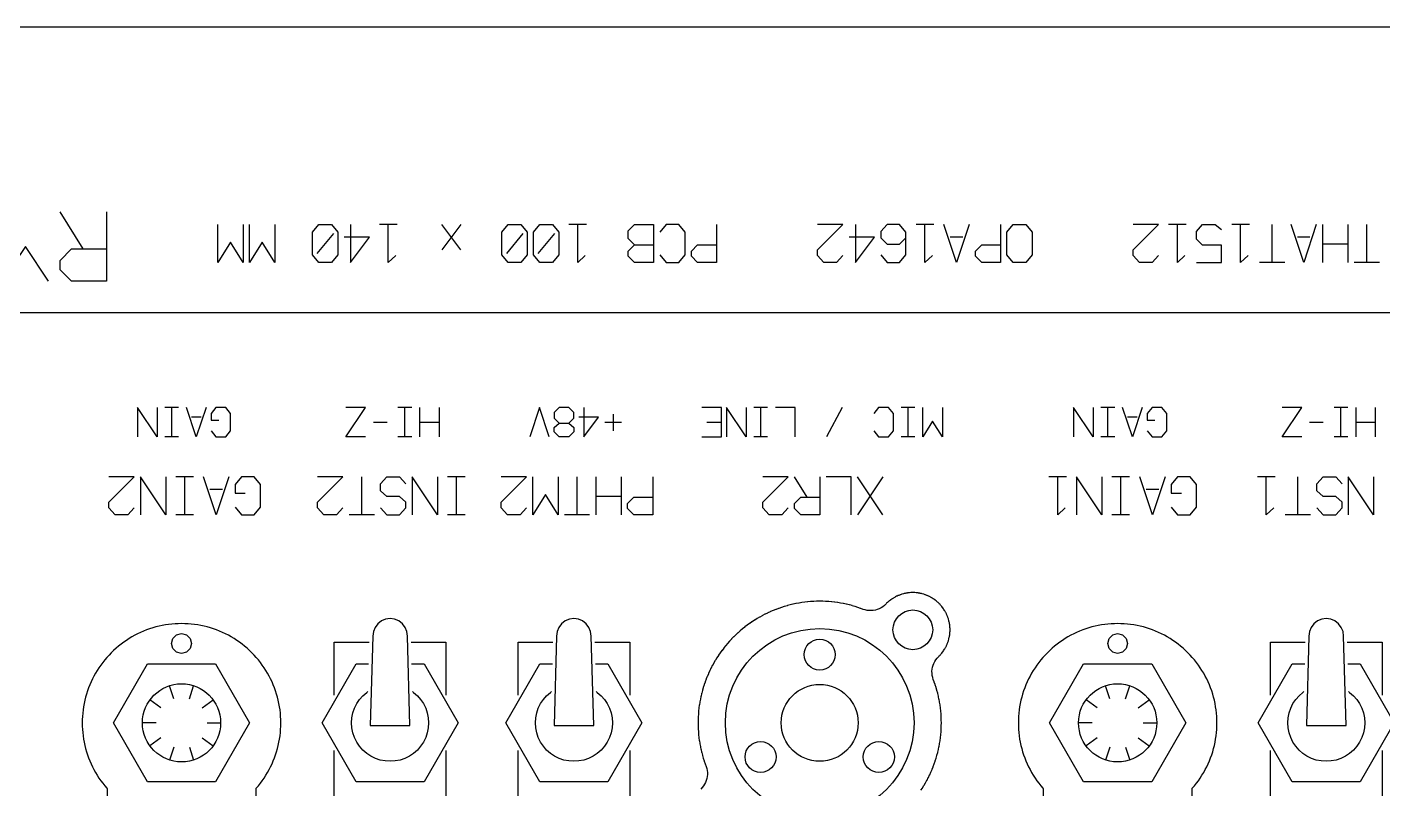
# Model space of a CAD drawing. Header units: millimetres. Extents: x 0 to 150, y 0 to 136.
# Drawn here: x 52.8 to 117.3, y 99.9 to 136.1 of the extents above; entities that cross this region are included whole.
import ezdxf

# ---------------------------------------------------------------- set-up
doc = ezdxf.new("R2010")
doc.units = ezdxf.units.MM
for name, color, linetype in [('PANEL', 4, 'Continuous'), ('PANEL_DETAIL', 4, 'Continuous'), ('PLATE', 9, 'Continuous'), ('RULE', 7, 'Continuous'), ('TEXT', 6, 'Continuous')]:
    doc.layers.add(name, color=color, linetype=linetype)

msp = doc.modelspace()

# ---------------------------------------------------------------- linework, layer by layer
at = {"layer": 'PANEL'}
for points in [[(95.2989, 99.7929), (95.3696, 99.9015), (95.3762, 99.9119), (95.4442, 100.0222), (95.4505, 100.0328), (95.5157, 100.1447), (95.5218, 100.1555), (95.5843, 100.269), (95.5901, 100.2798), (95.6498, 100.3949), (95.6553, 100.4059), (95.7122, 100.5223), (95.7174, 100.5335), (95.7714, 100.6513), (95.7764, 100.6626), (95.8274, 100.7817), (95.8322, 100.793), (95.8803, 100.9134), (95.8847, 100.9249), (95.9299, 101.0463), (95.934, 101.0579), (95.9762, 101.1805), (95.98, 101.1922), (96.0192, 101.3157), (96.0227, 101.3275), (96.0588, 101.452), (96.0621, 101.4638), (96.0952, 101.5891), (96.0981, 101.6011), (96.1281, 101.7272), (96.1308, 101.7392), (96.1576, 101.866), (96.16, 101.878), (96.1837, 102.0054), (96.1859, 102.0176), (96.2064, 102.1455), (96.2082, 102.1577), (96.2257, 102.2861), (96.2272, 102.2983), (96.2415, 102.4271), (96.2427, 102.4394), (96.2538, 102.5685), (96.2547, 102.5808), (96.2627, 102.7101), (96.2633, 102.7224), (96.268, 102.852), (96.2683, 102.8643), (96.2699, 102.9938), (96.2699, 103.0062), (96.2683, 103.1357), (96.268, 103.148), (96.2633, 103.2776), (96.2627, 103.2899), (96.2547, 103.4192), (96.2538, 103.4315), (96.2427, 103.5606), (96.2415, 103.5729), (96.2272, 103.7017), (96.2257, 103.7139), (96.2082, 103.8423), (96.2064, 103.8545), (96.1859, 103.9824), (96.1837, 103.9946), (96.16, 104.122), (96.1576, 104.134), (96.1308, 104.2608), (96.1281, 104.2728), (96.0981, 104.3989), (96.0952, 104.4109), (96.0621, 104.5362), (96.0588, 104.548), (96.0227, 104.6725), (96.0192, 104.6843), (95.98, 104.8078), (95.9762, 104.8195), (95.934, 104.9421), (95.9299, 104.9537), (95.8867, 105.0697), (95.8867, 105.0697), (95.8573, 105.1625), (95.837, 105.2578), (95.826, 105.3545), (95.8244, 105.4519), (95.8323, 105.549), (95.8496, 105.6449), (95.8761, 105.7386), (95.9116, 105.8293), (95.9557, 105.9162), (96.008, 105.9983), (96.0681, 106.075), (96.1353, 106.1455), (96.1557, 106.1649), (96.1731, 106.1823), (96.216, 106.2274), (96.2325, 106.2457), (96.2732, 106.2928), (96.2888, 106.3118), (96.3271, 106.3609), (96.3418, 106.3807), (96.3776, 106.4316), (96.3913, 106.452), (96.4246, 106.5046), (96.4372, 106.5257), (96.4679, 106.5799), (96.4795, 106.6016), (96.5075, 106.6572), (96.518, 106.6795), (96.5433, 106.7364), (96.5527, 106.7591), (96.5751, 106.8172), (96.5834, 106.8404), (96.6029, 106.8995), (96.6101, 106.9231), (96.6267, 106.9831), (96.6327, 107.0069), (96.6463, 107.0677), (96.6511, 107.0918), (96.6617, 107.1532), (96.6653, 107.1775), (96.673, 107.2393), (96.6754, 107.2638), (96.68, 107.3259), (96.6812, 107.3505), (96.6827, 107.4127), (96.6827, 107.4373), (96.6812, 107.4995), (96.68, 107.5241), (96.6754, 107.5862), (96.673, 107.6107), (96.6653, 107.6725), (96.6617, 107.6968), (96.6511, 107.7582), (96.6463, 107.7823), (96.6327, 107.8431), (96.6267, 107.8669), (96.6101, 107.9269), (96.6029, 107.9505), (96.5834, 108.0096), (96.5751, 108.0328), (96.5527, 108.0909), (96.5433, 108.1136), (96.518, 108.1705), (96.5075, 108.1928), (96.4795, 108.2484), (96.4679, 108.2701), (96.4372, 108.3243), (96.4246, 108.3454), (96.3913, 108.398), (96.3776, 108.4184), (96.3418, 108.4693), (96.3271, 108.4891), (96.2888, 108.5382), (96.2732, 108.5572), (96.2325, 108.6043), (96.216, 108.6226), (96.1731, 108.6677), (96.1557, 108.6851), (96.1106, 108.728), (96.0923, 108.7445), (96.0452, 108.7852), (96.0262, 108.8008), (95.9771, 108.8391), (95.9573, 108.8538), (95.9064, 108.8896), (95.886, 108.9033), (95.8334, 108.9366), (95.8123, 108.9492), (95.7581, 108.9799), (95.7364, 108.9915), (95.6808, 109.0195), (95.6585, 109.03), (95.6016, 109.0553), (95.5789, 109.0647), (95.5208, 109.0871), (95.4976, 109.0954), (95.4385, 109.1149), (95.4149, 109.1221), (95.3549, 109.1387), (95.3311, 109.1447), (95.2703, 109.1583), (95.2462, 109.1631), (95.1848, 109.1737), (95.1605, 109.1773), (95.0987, 109.185), (95.0742, 109.1874), (95.0121, 109.192), (94.9875, 109.1932), (94.9253, 109.1947), (94.9007, 109.1947), (94.8385, 109.1932), (94.8139, 109.192), (94.7518, 109.1874), (94.7273, 109.185), (94.6655, 109.1773), (94.6412, 109.1737), (94.5798, 109.1631), (94.5557, 109.1583), (94.4949, 109.1447), (94.4711, 109.1387), (94.4111, 109.1221), (94.3875, 109.1149), (94.3284, 109.0954), (94.3052, 109.0871), (94.2471, 109.0647), (94.2244, 109.0553), (94.1675, 109.03), (94.1452, 109.0195), (94.0896, 108.9915), (94.0679, 108.9799), (94.0137, 108.9492), (93.9926, 108.9366), (93.94, 108.9033), (93.9196, 108.8896), (93.8687, 108.8538), (93.8489, 108.8391), (93.7998, 108.8008), (93.7808, 108.7852), (93.7337, 108.7445), (93.7154, 108.728), (93.6703, 108.6851), (93.6529, 108.6677), (93.6335, 108.6473), (93.563, 108.5801), (93.4863, 108.52), (93.4042, 108.4677), (93.3173, 108.4236), (93.2266, 108.3881), (93.1329, 108.3616), (93.037, 108.3443), (92.9399, 108.3364), (92.8425, 108.338), (92.7458, 108.349), (92.6505, 108.3693), (92.5577, 108.3987), (92.4417, 108.4419), (92.4301, 108.446), (92.3075, 108.4882), (92.2958, 108.492), (92.1723, 108.5312), (92.1605, 108.5347), (92.036, 108.5708), (92.0242, 108.5741), (91.8989, 108.6072), (91.8869, 108.6101), (91.7608, 108.6401), (91.7488, 108.6428), (91.622, 108.6696), (91.61, 108.672), (91.4826, 108.6957), (91.4704, 108.6979), (91.3425, 108.7184), (91.3303, 108.7202), (91.2019, 108.7377), (91.1897, 108.7392), (91.0609, 108.7535), (91.0486, 108.7547), (90.9195, 108.7658), (90.9072, 108.7667), (90.7779, 108.7747), (90.7656, 108.7753), (90.636, 108.78), (90.6237, 108.7803), (90.4942, 108.7819), (90.4818, 108.7819), (90.3523, 108.7803), (90.34, 108.78), (90.2104, 108.7753), (90.1981, 108.7747), (90.0688, 108.7667), (90.0565, 108.7658), (89.9274, 108.7547), (89.9151, 108.7535), (89.7863, 108.7392), (89.7741, 108.7377), (89.6457, 108.7202), (89.6335, 108.7184), (89.5056, 108.6979), (89.4934, 108.6957), (89.366, 108.672), (89.354, 108.6696), (89.2272, 108.6428), (89.2152, 108.6401), (89.0891, 108.6101), (89.0771, 108.6072), (88.9518, 108.5741), (88.94, 108.5708), (88.8155, 108.5347), (88.8037, 108.5312), (88.6802, 108.492), (88.6685, 108.4882), (88.5459, 108.446), (88.5343, 108.4419), (88.4129, 108.3967), (88.4014, 108.3923), (88.281, 108.3442), (88.2697, 108.3394), (88.1506, 108.2884), (88.1393, 108.2834), (88.0215, 108.2294), (88.0103, 108.2242), (87.8939, 108.1673), (87.8829, 108.1618), (87.7678, 108.1021), (87.757, 108.0963), (87.6435, 108.0338), (87.6327, 108.0277), (87.5208, 107.9625), (87.5102, 107.9562), (87.3999, 107.8882), (87.3895, 107.8816), (87.2809, 107.8109), (87.2706, 107.8041), (87.1638, 107.7308), (87.1537, 107.7237), (87.0487, 107.6478), (87.0388, 107.6404), (86.9356, 107.5619), (86.9259, 107.5544), (86.8247, 107.4734), (86.8152, 107.4656), (86.7161, 107.3821), (86.7067, 107.3741), (86.6097, 107.2883), (86.6005, 107.28), (86.5056, 107.1918), (86.4967, 107.1833), (86.4039, 107.0928), (86.3952, 107.0841), (86.3047, 106.9913), (86.2962, 106.9824), (86.208, 106.8875), (86.1997, 106.8783), (86.1139, 106.7813), (86.1059, 106.7719), (86.0224, 106.6728), (86.0146, 106.6633), (85.9336, 106.5621), (85.9261, 106.5524), (85.8476, 106.4492), (85.8402, 106.4393), (85.7643, 106.3343), (85.7572, 106.3242), (85.6839, 106.2174), (85.6771, 106.2071), (85.6064, 106.0985), (85.5998, 106.0881), (85.5318, 105.9778), (85.5255, 105.9672), (85.4603, 105.8553), (85.4542, 105.8445), (85.3917, 105.731), (85.3859, 105.7202), (85.3262, 105.6051), (85.3207, 105.5941), (85.2638, 105.4777), (85.2586, 105.4665), (85.2046, 105.3487), (85.1996, 105.3374), (85.1486, 105.2183), (85.1438, 105.207), (85.0957, 105.0866), (85.0913, 105.0751), (85.0461, 104.9537), (85.042, 104.9421), (84.9998, 104.8195), (84.996, 104.8078), (84.9568, 104.6843), (84.9533, 104.6725), (84.9172, 104.548), (84.9139, 104.5362), (84.8808, 104.4109), (84.8779, 104.3989), (84.8479, 104.2728), (84.8452, 104.2608), (84.8184, 104.134), (84.816, 104.122), (84.7923, 103.9946), (84.7901, 103.9824), (84.7696, 103.8545), (84.7678, 103.8423), (84.7503, 103.7139), (84.7488, 103.7017), (84.7345, 103.5729), (84.7333, 103.5606), (84.7222, 103.4315), (84.7213, 103.4192), (84.7133, 103.2899), (84.7127, 103.2776), (84.708, 103.148), (84.7077, 103.1357), (84.7061, 103.0062), (84.7061, 102.9938), (84.7077, 102.8643), (84.708, 102.852), (84.7127, 102.7224), (84.7133, 102.7101), (84.7213, 102.5808), (84.7222, 102.5685), (84.7333, 102.4394), (84.7345, 102.4271), (84.7488, 102.2983), (84.7503, 102.2861), (84.7678, 102.1577), (84.7696, 102.1455), (84.7901, 102.0176), (84.7923, 102.0054), (84.816, 101.878), (84.8184, 101.866), (84.8452, 101.7392), (84.8479, 101.7272), (84.8779, 101.6011), (84.8808, 101.5891), (84.9139, 101.4638), (84.9172, 101.452), (84.9533, 101.3275), (84.9568, 101.3157), (84.996, 101.1922), (84.9998, 101.1805), (85.042, 101.0579), (85.0461, 101.0463), (85.0893, 100.9303), (85.1187, 100.8375), (85.139, 100.7422), (85.15, 100.6455), (85.1516, 100.5481), (85.1437, 100.451), (85.1264, 100.3551), (85.0999, 100.2614), (85.0644, 100.1707), (85.0203, 100.0838), (84.968, 100.0017), (84.9079, 99.925), (84.8407, 99.8545)], [(63.702, 97.395), (63.702, 99.8783), (63.7107, 99.8879), (63.8106, 100.0057), (63.9066, 100.1266), (63.9986, 100.2507), (64.0865, 100.3777), (64.1702, 100.5075), (64.2496, 100.64), (64.3247, 100.775), (64.3952, 100.9124), (64.4613, 101.052), (64.5227, 101.1937), (64.5795, 101.3374), (64.6315, 101.4828), (64.6788, 101.6299), (64.7212, 101.7784), (64.7587, 101.9282), (64.7913, 102.0792), (64.819, 102.2311), (64.8416, 102.3839), (64.8593, 102.5374), (64.8719, 102.6913), (64.8795, 102.8456), (64.882, 103), (64.8795, 103.1544), (64.8719, 103.3087), (64.8593, 103.4626), (64.8416, 103.6161), (64.819, 103.7689), (64.7913, 103.9208), (64.7587, 104.0718), (64.7212, 104.2216), (64.6788, 104.3701), (64.6315, 104.5172), (64.5795, 104.6626), (64.5227, 104.8063), (64.4613, 104.948), (64.3952, 105.0876), (64.3247, 105.225), (64.2496, 105.36), (64.1702, 105.4925), (64.0865, 105.6223), (63.9986, 105.7493), (63.9066, 105.8734), (63.8106, 105.9943), (63.7107, 106.1121), (63.607, 106.2266), (63.4995, 106.3375), (63.3886, 106.445), (63.2741, 106.5487), (63.1563, 106.6486), (63.0354, 106.7446), (62.9113, 106.8366), (62.7843, 106.9245), (62.6545, 107.0082), (62.522, 107.0876), (62.387, 107.1627), (62.2496, 107.2332), (62.11, 107.2993), (61.9683, 107.3607), (61.8246, 107.4175), (61.6792, 107.4695), (61.5321, 107.5168), (61.3836, 107.5592), (61.2338, 107.5967), (61.0828, 107.6293), (60.9309, 107.657), (60.7781, 107.6796), (60.6246, 107.6973), (60.4707, 107.7099), (60.3164, 107.7175), (60.162, 107.72), (60.0076, 107.7175), (59.8533, 107.7099), (59.6994, 107.6973), (59.5459, 107.6796), (59.3931, 107.657), (59.2412, 107.6293), (59.0902, 107.5967), (58.9404, 107.5592), (58.7919, 107.5168), (58.6448, 107.4695), (58.4994, 107.4175), (58.3557, 107.3607), (58.214, 107.2993), (58.0744, 107.2332), (57.937, 107.1627), (57.802, 107.0876), (57.6695, 107.0082), (57.5397, 106.9245), (57.4127, 106.8366), (57.2886, 106.7446), (57.1677, 106.6486), (57.0499, 106.5487), (56.9354, 106.445), (56.8245, 106.3375), (56.717, 106.2266), (56.6133, 106.1121), (56.5134, 105.9943), (56.4174, 105.8734), (56.3254, 105.7493), (56.2375, 105.6223), (56.1538, 105.4925), (56.0744, 105.36), (55.9993, 105.225), (55.9288, 105.0876), (55.8627, 104.948), (55.8013, 104.8063), (55.7445, 104.6626), (55.6925, 104.5172), (55.6452, 104.3701), (55.6028, 104.2216), (55.5653, 104.0718), (55.5327, 103.9208), (55.505, 103.7689), (55.4824, 103.6161), (55.4647, 103.4626), (55.4521, 103.3087), (55.4445, 103.1544), (55.442, 103), (55.4445, 102.8456), (55.4521, 102.6913), (55.4647, 102.5374), (55.4824, 102.3839), (55.505, 102.2311), (55.5327, 102.0792), (55.5653, 101.9282), (55.6028, 101.7784), (55.6452, 101.6299), (55.6925, 101.4828), (55.7445, 101.3374), (55.8013, 101.1937), (55.8627, 101.052), (55.9288, 100.9124), (55.9993, 100.775), (56.0744, 100.64), (56.1538, 100.5075), (56.2375, 100.3777), (56.3254, 100.2507), (56.4174, 100.1266), (56.5134, 100.0057), (56.6133, 99.8879), (56.622, 99.8783), (56.622, 97.395)], [(108.188, 97.395), (108.188, 99.8783), (108.1967, 99.8879), (108.2966, 100.0057), (108.3926, 100.1266), (108.4846, 100.2507), (108.5725, 100.3777), (108.6562, 100.5075), (108.7356, 100.64), (108.8107, 100.775), (108.8812, 100.9124), (108.9473, 101.052), (109.0087, 101.1937), (109.0655, 101.3374), (109.1175, 101.4828), (109.1648, 101.6299), (109.2072, 101.7784), (109.2447, 101.9282), (109.2773, 102.0792), (109.305, 102.2311), (109.3276, 102.3839), (109.3453, 102.5374), (109.3579, 102.6913), (109.3655, 102.8456), (109.368, 103), (109.3655, 103.1544), (109.3579, 103.3087), (109.3453, 103.4626), (109.3276, 103.6161), (109.305, 103.7689), (109.2773, 103.9208), (109.2447, 104.0718), (109.2072, 104.2216), (109.1648, 104.3701), (109.1175, 104.5172), (109.0655, 104.6626), (109.0087, 104.8063), (108.9473, 104.948), (108.8812, 105.0876), (108.8107, 105.225), (108.7356, 105.36), (108.6562, 105.4925), (108.5725, 105.6223), (108.4846, 105.7493), (108.3926, 105.8734), (108.2966, 105.9943), (108.1967, 106.1121), (108.093, 106.2266), (107.9855, 106.3375), (107.8746, 106.445), (107.7601, 106.5487), (107.6423, 106.6486), (107.5214, 106.7446), (107.3973, 106.8366), (107.2703, 106.9245), (107.1405, 107.0082), (107.008, 107.0876), (106.873, 107.1627), (106.7356, 107.2332), (106.596, 107.2993), (106.4543, 107.3607), (106.3106, 107.4175), (106.1652, 107.4695), (106.0181, 107.5168), (105.8696, 107.5592), (105.7198, 107.5967), (105.5688, 107.6293), (105.4169, 107.657), (105.2641, 107.6796), (105.1106, 107.6973), (104.9567, 107.7099), (104.8024, 107.7175), (104.648, 107.72), (104.4936, 107.7175), (104.3393, 107.7099), (104.1854, 107.6973), (104.0319, 107.6796), (103.8791, 107.657), (103.7272, 107.6293), (103.5762, 107.5967), (103.4264, 107.5592), (103.2779, 107.5168), (103.1308, 107.4695), (102.9854, 107.4175), (102.8417, 107.3607), (102.7, 107.2993), (102.5604, 107.2332), (102.423, 107.1627), (102.288, 107.0876), (102.1555, 107.0082), (102.0257, 106.9245), (101.8987, 106.8366), (101.7746, 106.7446), (101.6537, 106.6486), (101.5359, 106.5487), (101.4214, 106.445), (101.3105, 106.3375), (101.203, 106.2266), (101.0993, 106.1121), (100.9994, 105.9943), (100.9034, 105.8734), (100.8114, 105.7493), (100.7235, 105.6223), (100.6398, 105.4925), (100.5604, 105.36), (100.4853, 105.225), (100.4148, 105.0876), (100.3487, 104.948), (100.2873, 104.8063), (100.2305, 104.6626), (100.1785, 104.5172), (100.1312, 104.3701), (100.0888, 104.2216), (100.0513, 104.0718), (100.0187, 103.9208), (99.991, 103.7689), (99.9684, 103.6161), (99.9507, 103.4626), (99.9381, 103.3087), (99.9305, 103.1544), (99.928, 103), (99.9305, 102.8456), (99.9381, 102.6913), (99.9507, 102.5374), (99.9684, 102.3839), (99.991, 102.2311), (100.0187, 102.0792), (100.0513, 101.9282), (100.0888, 101.7784), (100.1312, 101.6299), (100.1785, 101.4828), (100.2305, 101.3374), (100.2873, 101.1937), (100.3487, 101.052), (100.4148, 100.9124), (100.4853, 100.775), (100.5604, 100.64), (100.6398, 100.5075), (100.7235, 100.3777), (100.8114, 100.2507), (100.9034, 100.1266), (100.9994, 100.0057), (101.0993, 99.8879), (101.108, 99.8783), (101.108, 97.395)], [(67.419, 104.3215), (67.419, 106.835), (69.0797, 106.835)], [(71.0683, 106.835), (72.729, 106.835), (72.729, 104.3215)], [(76.151, 104.3215), (76.151, 106.835), (77.8117, 106.835)], [(79.8003, 106.835), (81.461, 106.835), (81.461, 104.3215)], [(111.905, 104.3215), (111.905, 106.835), (113.5657, 106.835)], [(115.5543, 106.835), (117.215, 106.835), (117.215, 104.3215)], [(66.8408, 103), (68.4574, 105.8), (69.051, 105.8)], [(71.097, 105.8), (71.6906, 105.8), (73.3072, 103), (71.6906, 100.2), (68.4574, 100.2), (66.8408, 103)], [(75.5728, 103), (77.1894, 105.8), (77.783, 105.8)], [(79.829, 105.8), (80.4226, 105.8), (82.0392, 103), (80.4226, 100.2), (77.1894, 100.2), (75.5728, 103)], [(111.3268, 103), (112.9434, 105.8), (113.537, 105.8)], [(115.583, 105.8), (116.1766, 105.8), (117.7932, 103), (116.1766, 100.2), (112.9434, 100.2), (111.3268, 103)], [(72.729, 99.165), (67.419, 99.165), (67.419, 101.6785)], [(72.729, 101.6785), (72.729, 99.165)], [(81.461, 99.165), (76.151, 99.165), (76.151, 101.6785)], [(81.461, 101.6785), (81.461, 99.165)], [(117.215, 99.165), (111.905, 99.165), (111.905, 101.6785)], [(117.215, 101.6785), (117.215, 99.165)]]:
    msp.add_lwpolyline(points, dxfattribs=at)
for points in [[(71.018, 102.882), (70.9, 107.13), (70.9, 107.13), (70.8719, 107.3438), (70.7893, 107.543), (70.6581, 107.7141), (70.487, 107.8453), (70.2878, 107.9279), (70.074, 107.956), (69.8602, 107.9279), (69.661, 107.8453), (69.4899, 107.7141), (69.3587, 107.543), (69.2761, 107.3438), (69.248, 107.13), (69.13, 102.882)], [(79.75, 102.882), (79.632, 107.13), (79.632, 107.13), (79.6039, 107.3438), (79.5213, 107.543), (79.3901, 107.7141), (79.219, 107.8453), (79.0198, 107.9279), (78.806, 107.956), (78.5922, 107.9279), (78.393, 107.8453), (78.2219, 107.7141), (78.0907, 107.543), (78.0081, 107.3438), (77.98, 107.13), (77.862, 102.882)], [(115.504, 102.882), (115.386, 107.13), (115.386, 107.13), (115.3579, 107.3438), (115.2753, 107.543), (115.1441, 107.7141), (114.973, 107.8453), (114.7738, 107.9279), (114.56, 107.956), (114.3462, 107.9279), (114.147, 107.8453), (113.9759, 107.7141), (113.8447, 107.543), (113.7621, 107.3438), (113.734, 107.13), (113.616, 102.882)], [(56.9288, 103), (58.5454, 105.8), (61.7786, 105.8), (63.3952, 103), (61.7786, 100.2), (58.5454, 100.2)], [(101.4148, 103), (103.0314, 105.8), (106.2646, 105.8), (107.8812, 103), (106.2646, 100.2), (103.0314, 100.2)]]:
    msp.add_lwpolyline(points, close=True, dxfattribs=at)
for centre, radius in [((94.913, 107.425), 0.944), ((90.488, 106.245), 0.7375), ((60.162, 103), 1.8585), ((90.488, 103), 1.829), ((104.648, 103), 1.8585), ((87.6777, 101.3775), 0.7375), ((93.2983, 101.3775), 0.7375)]:
    msp.add_circle(centre, radius, dxfattribs=at)
at = {"layer": 'PANEL_DETAIL'}
for points in [[(59.69, 106.776), (59.7532, 107.012), (59.926, 107.1848), (60.162, 107.248), (60.398, 107.1848), (60.5708, 107.012), (60.634, 106.776), (60.5708, 106.54), (60.398, 106.3672), (60.162, 106.304), (59.926, 106.3672), (59.7532, 106.54)], [(104.176, 106.776), (104.2392, 107.012), (104.412, 107.1848), (104.648, 107.248), (104.884, 107.1848), (105.0568, 107.012), (105.12, 106.776), (105.0568, 106.54), (104.884, 106.3672), (104.648, 106.304), (104.412, 106.3672), (104.2392, 106.54)]]:
    msp.add_lwpolyline(points, close=True, dxfattribs=at)
for points in [[(59.7882, 104.1503), (59.5877, 104.7675)], [(60.5358, 104.1503), (60.7363, 104.7675)], [(68.245, 103), (68.2606, 103.2387), (68.3073, 103.4734), (68.3842, 103.6999), (68.49, 103.9145), (68.623, 104.1134), (68.7807, 104.2933), (68.9606, 104.451), (69.0145, 104.4871)], [(71.1335, 104.4871), (71.1874, 104.451), (71.3673, 104.2933), (71.525, 104.1134), (71.658, 103.9145), (71.7638, 103.6999), (71.8407, 103.4734), (71.8874, 103.2387), (71.903, 103), (71.8874, 102.7613), (71.8407, 102.5266), (71.7638, 102.3001), (71.658, 102.0855), (71.525, 101.8866), (71.3673, 101.7067), (71.1874, 101.549), (70.9885, 101.416), (70.7739, 101.3102), (70.5474, 101.2333), (70.3127, 101.1866), (70.074, 101.171), (69.8353, 101.1866), (69.6006, 101.2333), (69.3741, 101.3102), (69.1595, 101.416), (68.9606, 101.549), (68.7807, 101.7067), (68.623, 101.8866), (68.49, 102.0855), (68.3842, 102.3001), (68.3073, 102.5266), (68.2606, 102.7613), (68.245, 103)], [(76.977, 103), (76.9926, 103.2387), (77.0393, 103.4734), (77.1162, 103.6999), (77.222, 103.9145), (77.355, 104.1134), (77.5127, 104.2933), (77.6926, 104.451), (77.7465, 104.4871)], [(79.8655, 104.4871), (79.9194, 104.451), (80.0993, 104.2933), (80.257, 104.1134), (80.39, 103.9145), (80.4958, 103.6999), (80.5727, 103.4734), (80.6194, 103.2387), (80.635, 103), (80.6194, 102.7613), (80.5727, 102.5266), (80.4958, 102.3001), (80.39, 102.0855), (80.257, 101.8866), (80.0993, 101.7067), (79.9194, 101.549), (79.7205, 101.416), (79.5059, 101.3102), (79.2794, 101.2333), (79.0447, 101.1866), (78.806, 101.171), (78.5673, 101.1866), (78.3326, 101.2333), (78.1061, 101.3102), (77.8915, 101.416), (77.6926, 101.549), (77.5127, 101.7067), (77.355, 101.8866), (77.222, 102.0855), (77.1162, 102.3001), (77.0393, 102.5266), (76.9926, 102.7613), (76.977, 103)], [(104.2742, 104.1503), (104.0737, 104.7675)], [(105.0218, 104.1503), (105.2223, 104.7675)], [(112.731, 103), (112.7466, 103.2387), (112.7933, 103.4734), (112.8702, 103.6999), (112.976, 103.9145), (113.109, 104.1134), (113.2667, 104.2933), (113.4466, 104.451), (113.5005, 104.4871)], [(115.6195, 104.4871), (115.6734, 104.451), (115.8533, 104.2933), (116.011, 104.1134), (116.144, 103.9145), (116.2498, 103.6999), (116.3267, 103.4734), (116.3734, 103.2387), (116.389, 103), (116.3734, 102.7613), (116.3267, 102.5266), (116.2498, 102.3001), (116.144, 102.0855), (116.011, 101.8866), (115.8533, 101.7067), (115.6734, 101.549), (115.4745, 101.416), (115.2599, 101.3102), (115.0334, 101.2333), (114.7987, 101.1866), (114.56, 101.171), (114.3213, 101.1866), (114.0866, 101.2333), (113.8601, 101.3102), (113.6455, 101.416), (113.4466, 101.549), (113.2667, 101.7067), (113.109, 101.8866), (112.976, 102.0855), (112.8702, 102.3001), (112.7933, 102.5266), (112.7466, 102.7613), (112.731, 103)], [(59.1835, 103.7109), (58.6584, 104.0924)], [(61.1405, 103.7109), (61.6656, 104.0924)], [(103.6695, 103.7109), (103.1444, 104.0924)], [(105.6265, 103.7109), (106.1516, 104.0924)], [(58.9525, 103), (58.3035, 103)], [(61.3715, 103), (62.0205, 103)], [(103.4385, 103), (102.7895, 103)], [(105.8575, 103), (106.5065, 103)], [(59.1835, 102.2891), (58.6584, 101.9076)], [(59.7882, 101.8497), (59.5877, 101.2325)], [(60.5358, 101.8497), (60.7363, 101.2325)], [(61.1405, 102.2891), (61.6656, 101.9076)], [(103.6695, 102.2891), (103.1444, 101.9076)], [(104.2742, 101.8497), (104.0737, 101.2325)], [(105.0218, 101.8497), (105.2223, 101.2325)], [(105.6265, 102.2891), (106.1516, 101.9076)]]:
    msp.add_lwpolyline(points, dxfattribs=at)
msp.add_circle((90.488, 103), 4.484, dxfattribs=at)
at = {"layer": 'PLATE'}
msp.add_lwpolyline([(0, 131.088), (0, 0), (113.831, 0), (149.588, 35.757), (149.588, 136.088), (5, 136.088), (3.888, 135.962), (2.831, 135.592), (1.883, 134.997), (1.091, 134.205), (0.496, 133.257), (0.126, 132.2)], close=True, dxfattribs=at)
at = {"layer": 'RULE'}
msp.add_lwpolyline([(136.588, 122.5), (18.088, 122.5)], dxfattribs=at)
at = {"layer": 'TEXT'}
for points in [[(56.588, 127.3), (56.588, 124), (54.938, 124), (54.388, 124.55), (54.388, 124.99), (54.938, 125.54), (56.588, 125.54)], [(55.488, 125.54), (54.388, 127.3)], [(63.088, 126.7), (63.088, 124.9), (62.488, 125.86), (61.888, 124.9), (61.888, 126.7)], [(64.588, 126.7), (64.588, 124.9), (63.988, 125.86), (63.388, 124.9), (63.388, 126.7)], [(67.288, 124.9), (66.688, 124.9), (66.388, 125.26), (66.388, 126.34), (66.688, 126.7), (67.288, 126.7), (67.588, 126.34), (67.588, 125.26), (67.288, 124.9)], [(68.188, 126.7), (68.188, 124.9), (69.088, 126.1), (67.888, 126.1)], [(70.408, 126.7), (69.568, 126.7)], [(70.348, 125.23), (69.988, 124.9), (69.988, 126.7)], [(73.438, 125.5), (72.538, 126.7)], [(73.438, 126.7), (72.538, 125.5)], [(76.288, 124.9), (75.688, 124.9), (75.388, 125.26), (75.388, 126.34), (75.688, 126.7), (76.288, 126.7), (76.588, 126.34), (76.588, 125.26), (76.288, 124.9)], [(77.788, 124.9), (77.188, 124.9), (76.888, 125.26), (76.888, 126.34), (77.188, 126.7), (77.788, 126.7), (78.088, 126.34), (78.088, 125.26), (77.788, 124.9)], [(79.408, 126.7), (78.568, 126.7)], [(79.348, 125.23), (78.988, 124.9), (78.988, 126.7)], [(82.588, 126.7), (82.588, 124.9), (81.688, 124.9), (81.388, 125.2), (81.388, 125.44), (81.688, 125.74), (82.588, 125.74)], [(81.688, 125.74), (81.388, 126.04), (81.388, 126.4), (81.688, 126.7), (82.588, 126.7)], [(82.888, 125.26), (83.188, 124.9), (83.788, 124.9), (84.088, 125.26), (84.088, 126.34), (83.788, 126.7), (83.188, 126.7), (82.888, 126.34)], [(85.588, 126.7), (85.588, 124.9), (84.688, 124.9), (84.388, 125.2), (84.388, 125.44), (84.688, 125.74), (85.588, 125.74)], [(91.588, 125.23), (91.288, 124.9), (90.688, 124.9), (90.388, 125.23), (90.388, 125.5), (91.588, 126.7), (90.388, 126.7)], [(92.188, 126.7), (92.188, 124.9), (93.088, 126.1), (91.888, 126.1)], [(93.388, 125.26), (93.688, 124.9), (94.288, 124.9), (94.588, 125.26), (94.588, 126.34), (94.288, 126.7), (93.688, 126.7), (93.388, 126.37), (93.388, 126.07), (93.688, 125.77), (94.288, 125.77), (94.588, 126.07)], [(95.908, 126.7), (95.068, 126.7)], [(95.848, 125.23), (95.488, 124.9), (95.488, 126.7)], [(97.588, 126.7), (96.988, 124.9), (96.388, 126.7)], [(99.088, 126.7), (99.088, 124.9), (98.188, 124.9), (97.888, 125.2), (97.888, 125.44), (98.188, 125.74), (99.088, 125.74)], [(100.288, 124.9), (99.688, 124.9), (99.388, 125.26), (99.388, 126.34), (99.688, 126.7), (100.288, 126.7), (100.588, 126.34), (100.588, 125.26), (100.288, 124.9)], [(106.588, 125.23), (106.288, 124.9), (105.688, 124.9), (105.388, 125.23), (105.388, 125.5), (106.588, 126.7), (105.388, 126.7)], [(107.908, 126.7), (107.068, 126.7)], [(107.848, 125.23), (107.488, 124.9), (107.488, 126.7)], [(108.388, 124.9), (109.588, 124.9), (109.588, 125.71), (108.688, 125.71), (108.388, 126.01), (108.388, 126.37), (108.688, 126.7), (109.288, 126.7), (109.588, 126.46)], [(110.908, 126.7), (110.068, 126.7)], [(110.848, 125.23), (110.488, 124.9), (110.488, 126.7)], [(111.988, 124.9), (111.988, 126.7)], [(114.088, 126.7), (113.488, 124.9), (112.888, 126.7)], [(114.388, 126.7), (114.388, 124.9)], [(115.588, 126.7), (115.588, 124.9)], [(116.488, 124.9), (116.488, 126.7)], [(53.838, 124), (52.738, 125.65), (51.638, 124)], [(67.378, 126.28), (66.598, 125.32)], [(76.378, 126.28), (75.598, 125.32)], [(77.878, 126.28), (77.098, 125.32)], [(97.288, 126.1), (96.688, 126.1)], [(113.788, 126.1), (113.188, 126.1)], [(115.588, 125.77), (114.388, 125.77)], [(112.588, 124.9), (111.388, 124.9)], [(117.088, 124.9), (115.888, 124.9)], [(58.9953, 118), (58.9953, 116.6), (58.062, 118), (58.062, 116.6)], [(60.022, 118), (59.3687, 118)], [(59.6953, 116.6), (59.6953, 118)], [(61.3287, 118), (60.862, 116.6), (60.3953, 118)], [(61.562, 116.88), (61.7953, 116.6), (62.262, 116.6), (62.4953, 116.88), (62.4953, 117.72), (62.262, 118), (61.7953, 118), (61.562, 117.72), (61.562, 117.3933), (61.9353, 117.3933)], [(68.9073, 116.6), (67.974, 116.6), (68.9073, 118), (67.974, 118)], [(71.1007, 118), (70.4473, 118)], [(70.774, 116.6), (70.774, 118)], [(71.474, 118), (71.474, 116.6)], [(72.4073, 118), (72.4073, 116.6)], [(77.6393, 116.6), (77.1727, 118), (76.706, 116.6)], [(78.5727, 117.2533), (78.806, 117.0433), (78.806, 116.8333), (78.5727, 116.6), (78.106, 116.6), (77.8727, 116.8333), (77.8727, 117.0433), (78.106, 117.2533), (78.5727, 117.2533), (78.806, 117.4867), (78.806, 117.7667), (78.5727, 118), (78.106, 118), (77.8727, 117.7667), (77.8727, 117.4867), (78.106, 117.2533)], [(79.2727, 118), (79.2727, 116.6), (79.9727, 117.5333), (79.0393, 117.5333)], [(84.888, 116.6), (85.8213, 116.6), (85.8213, 118), (84.888, 118)], [(86.988, 118), (86.988, 116.6), (86.0547, 118), (86.0547, 116.6)], [(88.0147, 118), (87.3613, 118)], [(87.688, 116.6), (87.688, 118)], [(89.3213, 116.6), (89.3213, 118), (88.388, 118)], [(91.5613, 118), (90.8147, 116.6)], [(93.0547, 116.88), (93.288, 116.6), (93.7547, 116.6), (93.988, 116.88), (93.988, 117.72), (93.7547, 118), (93.288, 118), (93.0547, 117.72)], [(95.0147, 118), (94.3613, 118)], [(94.688, 116.6), (94.688, 118)], [(96.3213, 118), (96.3213, 116.6), (95.8547, 117.3467), (95.388, 116.6), (95.388, 118)], [(103.4813, 118), (103.4813, 116.6), (102.548, 118), (102.548, 116.6)], [(104.508, 118), (103.8547, 118)], [(104.1813, 116.6), (104.1813, 118)], [(105.8147, 118), (105.348, 116.6), (104.8813, 118)], [(106.048, 116.88), (106.2813, 116.6), (106.748, 116.6), (106.9813, 116.88), (106.9813, 117.72), (106.748, 118), (106.2813, 118), (106.048, 117.72), (106.048, 117.3933), (106.4213, 117.3933)], [(113.3933, 116.6), (112.46, 116.6), (113.3933, 118), (112.46, 118)], [(115.5867, 118), (114.9333, 118)], [(115.26, 116.6), (115.26, 118)], [(115.96, 118), (115.96, 116.6)], [(116.8933, 118), (116.8933, 116.6)], [(61.0953, 117.5333), (60.6287, 117.5333)], [(69.934, 117.2767), (69.2807, 117.2767)], [(72.4073, 117.2767), (71.474, 117.2767)], [(81.0693, 117.2767), (80.276, 117.2767)], [(80.6727, 117.6733), (80.6727, 116.88)], [(85.8213, 117.2767), (85.1213, 117.2767)], [(105.5813, 117.5333), (105.1147, 117.5333)], [(114.42, 117.2767), (113.7667, 117.2767)], [(116.8933, 117.2767), (115.96, 117.2767)], [(60.022, 116.6), (59.3687, 116.6)], [(71.1007, 116.6), (70.4473, 116.6)], [(88.0147, 116.6), (87.3613, 116.6)], [(95.0147, 116.6), (94.3613, 116.6)], [(104.508, 116.6), (103.8547, 116.6)], [(115.5867, 116.6), (114.9333, 116.6)], [(57.912, 113.23), (57.612, 112.9), (57.012, 112.9), (56.712, 113.23), (56.712, 113.5), (57.912, 114.7), (56.712, 114.7)], [(59.412, 114.7), (59.412, 112.9), (58.212, 114.7), (58.212, 112.9)], [(60.732, 114.7), (59.892, 114.7)], [(60.312, 112.9), (60.312, 114.7)], [(62.412, 114.7), (61.812, 112.9), (61.212, 114.7)], [(62.712, 113.26), (63.012, 112.9), (63.612, 112.9), (63.912, 113.26), (63.912, 114.34), (63.612, 114.7), (63.012, 114.7), (62.712, 114.34), (62.712, 113.92), (63.192, 113.92)], [(67.824, 113.23), (67.524, 112.9), (66.924, 112.9), (66.624, 113.23), (66.624, 113.5), (67.824, 114.7), (66.624, 114.7)], [(68.724, 112.9), (68.724, 114.7)], [(69.624, 113.23), (69.924, 112.9), (70.524, 112.9), (70.824, 113.23), (70.824, 113.5), (70.524, 113.77), (69.924, 113.77), (69.624, 114.04), (69.624, 114.37), (69.924, 114.7), (70.524, 114.7), (70.824, 114.37)], [(72.324, 114.7), (72.324, 112.9), (71.124, 114.7), (71.124, 112.9)], [(73.644, 114.7), (72.804, 114.7)], [(73.224, 112.9), (73.224, 114.7)], [(76.556, 113.23), (76.256, 112.9), (75.656, 112.9), (75.356, 113.23), (75.356, 113.5), (76.556, 114.7), (75.356, 114.7)], [(78.056, 114.7), (78.056, 112.9), (77.456, 113.86), (76.856, 112.9), (76.856, 114.7)], [(78.956, 112.9), (78.956, 114.7)], [(79.856, 114.7), (79.856, 112.9)], [(81.056, 114.7), (81.056, 112.9)], [(82.556, 114.7), (82.556, 112.9), (81.656, 112.9), (81.356, 113.2), (81.356, 113.44), (81.656, 113.74), (82.556, 113.74)], [(88.988, 113.23), (88.688, 112.9), (88.088, 112.9), (87.788, 113.23), (87.788, 113.5), (88.988, 114.7), (87.788, 114.7)], [(90.488, 114.7), (90.488, 112.9), (89.588, 112.9), (89.288, 113.2), (89.288, 113.44), (89.588, 113.74), (90.488, 113.74)], [(89.888, 113.74), (89.288, 114.7)], [(91.988, 112.9), (91.988, 114.7), (90.788, 114.7)], [(93.488, 114.7), (92.288, 112.9)], [(93.488, 112.9), (92.288, 114.7)], [(102.218, 114.7), (101.378, 114.7)], [(102.158, 113.23), (101.798, 112.9), (101.798, 114.7)], [(103.898, 114.7), (103.898, 112.9), (102.698, 114.7), (102.698, 112.9)], [(105.218, 114.7), (104.378, 114.7)], [(104.798, 112.9), (104.798, 114.7)], [(106.898, 114.7), (106.298, 112.9), (105.698, 114.7)], [(107.198, 113.26), (107.498, 112.9), (108.098, 112.9), (108.398, 113.26), (108.398, 114.34), (108.098, 114.7), (107.498, 114.7), (107.198, 114.34), (107.198, 113.92), (107.678, 113.92)], [(112.13, 114.7), (111.29, 114.7)], [(112.07, 113.23), (111.71, 112.9), (111.71, 114.7)], [(113.21, 112.9), (113.21, 114.7)], [(114.11, 113.23), (114.41, 112.9), (115.01, 112.9), (115.31, 113.23), (115.31, 113.5), (115.01, 113.77), (114.41, 113.77), (114.11, 114.04), (114.11, 114.37), (114.41, 114.7), (115.01, 114.7), (115.31, 114.37)], [(116.81, 114.7), (116.81, 112.9), (115.61, 114.7), (115.61, 112.9)], [(62.112, 114.1), (61.512, 114.1)], [(106.598, 114.1), (105.998, 114.1)], [(81.056, 113.77), (79.856, 113.77)], [(60.732, 112.9), (59.892, 112.9)], [(69.324, 112.9), (68.124, 112.9)], [(73.644, 112.9), (72.804, 112.9)], [(79.556, 112.9), (78.356, 112.9)], [(105.218, 112.9), (104.378, 112.9)], [(113.81, 112.9), (112.61, 112.9)]]:
    msp.add_lwpolyline(points, dxfattribs=at)

doc.saveas('drawing.dxf')
